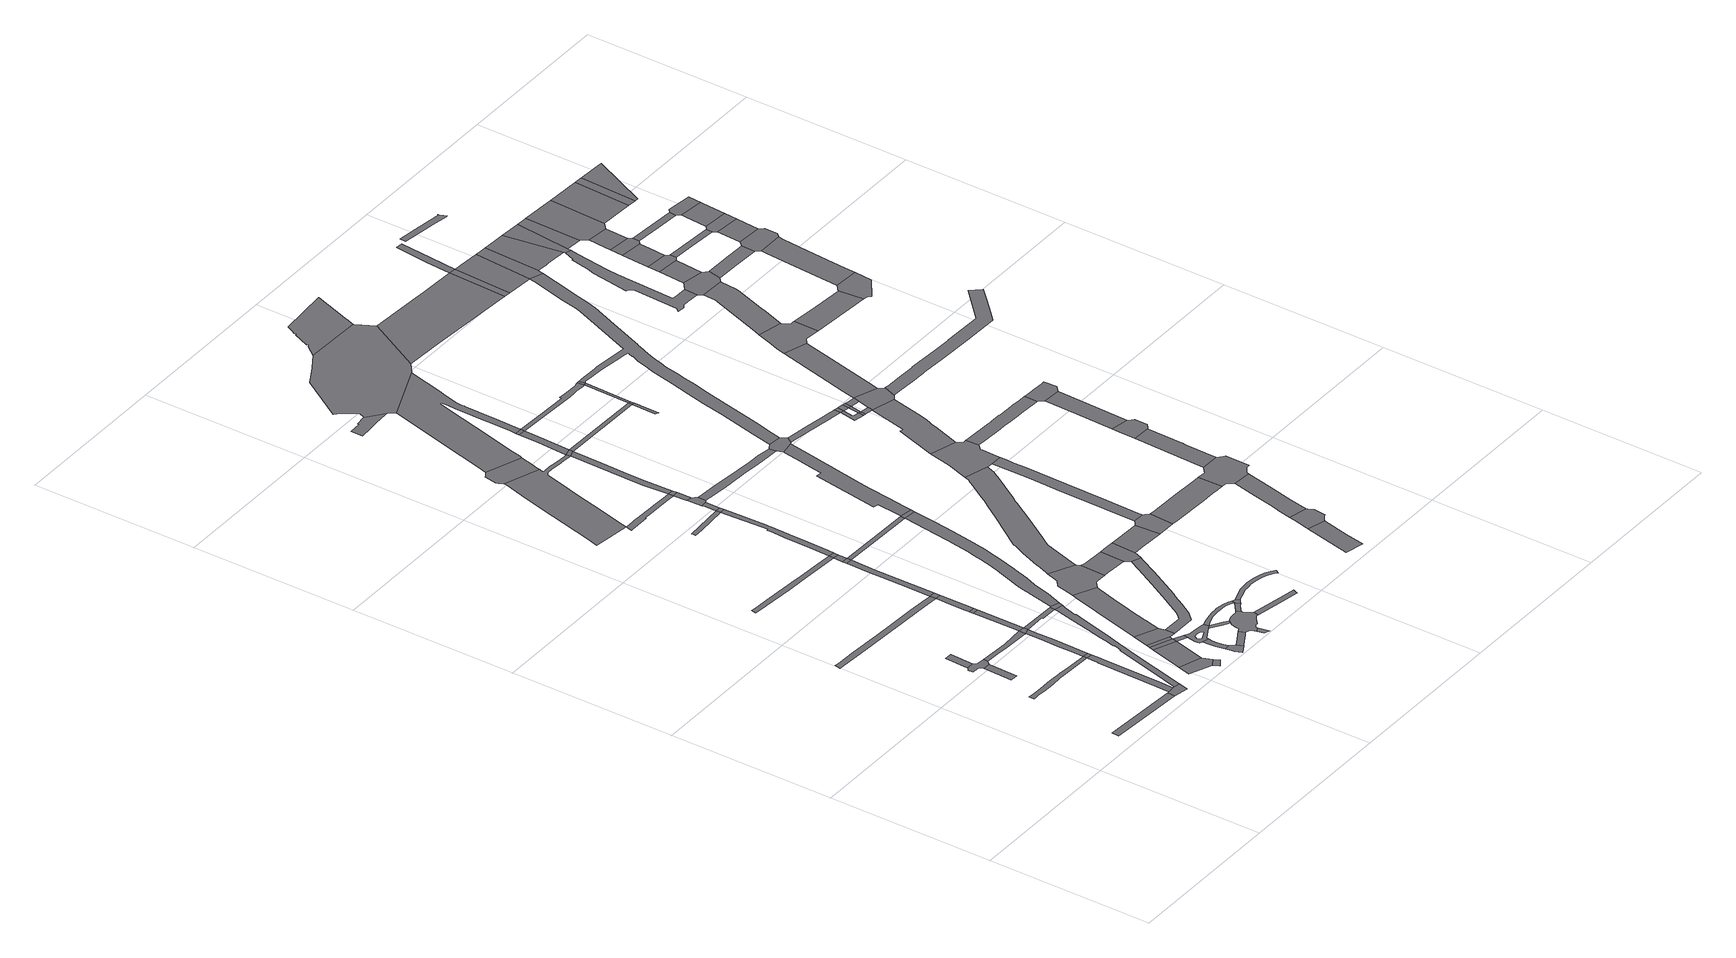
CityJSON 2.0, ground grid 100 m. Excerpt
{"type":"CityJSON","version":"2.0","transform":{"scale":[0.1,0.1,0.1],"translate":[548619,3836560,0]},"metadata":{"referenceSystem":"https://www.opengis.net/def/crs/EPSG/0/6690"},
"CityObjects":{
"road1":{"type":"Road","attributes":{"RoadStructureAttribute.sectionType":"1"},"geometry":[{"type":"MultiSurface","lod":"1","boundaries":[[[0,1,2,3]]]}]},
"road2":{"type":"Road","geometry":[{"type":"MultiSurface","lod":"1","boundaries":[[[4,5,6,7,8]]]}]},
"road3":{"type":"Road","geometry":[{"type":"MultiSurface","lod":"1","boundaries":[[[9,10,11,12,13,14,15,4,8,16,17,18,19,20,21,22]]]}]},
"road4":{"type":"Road","geometry":[{"type":"MultiSurface","lod":"1","boundaries":[[[23,24,25,9,22]]]}]},
"road5":{"type":"Road","attributes":{"RoadStructureAttribute.sectionType":"1"},"geometry":[{"type":"MultiSurface","lod":"1","boundaries":[[[26,27,28,29,30,31,32,33,34,35,36,37,38,39,40,41,42,43,44,45,46,47]]]}]},
"road6":{"type":"Road","geometry":[{"type":"MultiSurface","lod":"1","boundaries":[[[48,49,3,2,50,51,52]]]}]},
"road7":{"type":"Road","attributes":{"RoadStructureAttribute.sectionType":"1"},"geometry":[{"type":"MultiSurface","lod":"1","boundaries":[[[53,54,55,56,57,58,59,60,61,62,63,64,65,66,67,68]]]}]},
"road8":{"type":"Road","attributes":{"RoadStructureAttribute.sectionType":"1"},"geometry":[{"type":"MultiSurface","lod":"1","boundaries":[[[46,69,70,71,72,49,48,73,74,75,76,77]]]}]},
"road9":{"type":"Road","attributes":{"RoadStructureAttribute.sectionType":"1"},"geometry":[{"type":"MultiSurface","lod":"1","boundaries":[[[78,18,17,79,80,81,82,83,84]]]}]},
"road10":{"type":"Road","geometry":[{"type":"MultiSurface","lod":"1","boundaries":[[[47,46,77,85]]]}]},
"road11":{"type":"Road","attributes":{"RoadStructureAttribute.sectionType":"1"},"geometry":[{"type":"MultiSurface","lod":"1","boundaries":[[[86,87,88,89,83,90,91,92,93,94,47,85]]]}]},
"road12":{"type":"Road","geometry":[{"type":"MultiSurface","lod":"1","boundaries":[[[95,96,97,98,99]]]}]},
"road13":{"type":"Road","geometry":[{"type":"MultiSurface","lod":"1","boundaries":[[[84,83,89,100]]]}]},
"road14":{"type":"Road","attributes":{"RoadStructureAttribute.sectionType":"1"},"geometry":[{"type":"MultiSurface","lod":"1","boundaries":[[[101,102,103,104,105,106,107,108,109,110,111,112,113,114,115,116,117,52,51,118,119,120,121,122,123,124,125,126,127]]]}]},
"road15":{"type":"Road","attributes":{"RoadStructureAttribute.sectionType":"1"},"geometry":[{"type":"MultiSurface","lod":"1","boundaries":[[[128,129,130,131,132,133,134,135,136,137,138,139,140,141,142,143,144,145,146]]]}]},
"road16":{"type":"Road","attributes":{"RoadStructureAttribute.sectionType":"1"},"geometry":[{"type":"MultiSurface","lod":"1","boundaries":[[[98,97,147,148]]]}]},
"road17":{"type":"Road","attributes":{"RoadStructureAttribute.sectionType":"1"},"geometry":[{"type":"MultiSurface","lod":"1","boundaries":[[[149,95,99,150]]]}]},
"road18":{"type":"Road","attributes":{"RoadStructureAttribute.sectionType":"1"},"geometry":[{"type":"MultiSurface","lod":"1","boundaries":[[[151,152,153,84,100,154]]]}]},
"road19":{"type":"Road","geometry":[{"type":"MultiSurface","lod":"1","boundaries":[[[155,151,154,156]]]}]},
"road20":{"type":"Road","attributes":{"RoadStructureAttribute.sectionType":"1"},"geometry":[{"type":"MultiSurface","lod":"1","boundaries":[[[157,149,150,158]]]}]},
"road21":{"type":"Road","geometry":[{"type":"MultiSurface","lod":"1","boundaries":[[[159,157,158,160,161]]]}]},
"road22":{"type":"Road","attributes":{"RoadStructureAttribute.sectionType":"1"},"geometry":[{"type":"MultiSurface","lod":"1","boundaries":[[[67,162,163,164,155,156,165,166,167]]]}]},
"road23":{"type":"Road","attributes":{"RoadStructureAttribute.sectionType":"1"},"geometry":[{"type":"MultiSurface","lod":"1","boundaries":[[[168,100,89,169,170,171,172]]]}]},
"road24":{"type":"Road","attributes":{"RoadStructureAttribute.sectionType":"1"},"geometry":[{"type":"MultiSurface","lod":"1","boundaries":[[[173,159,161,174,175,176,177,178]]]}]},
"road25":{"type":"Road","geometry":[{"type":"MultiSurface","lod":"1","boundaries":[[[68,67,167,179]]]}]},
"road26":{"type":"Road","attributes":{"RoadStructureAttribute.sectionType":"1"},"geometry":[{"type":"MultiSurface","lod":"1","boundaries":[[[180,181,158,150,182,183]]]}]},
"road27":{"type":"Road","geometry":[{"type":"MultiSurface","lod":"1","boundaries":[[[184,185,186,187,188,189,190,191,192]]]}]},
"road28":{"type":"Road","geometry":[{"type":"MultiSurface","lod":"1","boundaries":[[[193,194,195,196,187,186,197,198,199,200,201]]]}]},
"road29":{"type":"Road","attributes":{"RoadStructureAttribute.sectionType":"1"},"geometry":[{"type":"MultiSurface","lod":"1","boundaries":[[[202,203,204,205,68,179,206,207]]]}]},
"road30":{"type":"Road","attributes":{"RoadStructureAttribute.sectionType":"1"},"geometry":[{"type":"MultiSurface","lod":"1","boundaries":[[[208,209,210,211,212,183,182,213,214,215,216,193,201,217,218,219,220,221],[222,223,224,225,226,227,228,229,230,231,232,233,234,235]]]}]},
"road31":{"type":"Road","geometry":[{"type":"MultiSurface","lod":"1","boundaries":[[[236,172,171,101,127,237]]]}]},
"road32":{"type":"Road","attributes":{"RoadStructureAttribute.sectionType":"1"},"geometry":[{"type":"MultiSurface","lod":"1","boundaries":[[[238,239,192,191,240,241,242]]]}]},
"road33":{"type":"Road","attributes":{"RoadStructureAttribute.sectionType":"1"},"geometry":[{"type":"MultiSurface","lod":"1","boundaries":[[[243,244,245,246,247,248,173,178,249,250,251,252,253,254,255]]]}]},
"road34":{"type":"Road","geometry":[{"type":"MultiSurface","lod":"1","boundaries":[[[256,202,207,257]]]}]},
"road35":{"type":"Road","attributes":{"RoadStructureAttribute.sectionType":"1"},"geometry":[{"type":"MultiSurface","lod":"1","boundaries":[[[145,256,257,258,259]]]}]},
"road36":{"type":"Road","geometry":[{"type":"MultiSurface","lod":"1","boundaries":[[[146,145,259,260]]]}]},
"road37":{"type":"Road","attributes":{"RoadStructureAttribute.sectionType":"1"},"geometry":[{"type":"MultiSurface","lod":"1","boundaries":[[[261,262,220,219,263,264,265]]]}]},
"road38":{"type":"Road","attributes":{"RoadStructureAttribute.sectionType":"1"},"geometry":[{"type":"MultiSurface","lod":"1","boundaries":[[[266,267,268,269]]]}]},
"road39":{"type":"Road","geometry":[{"type":"MultiSurface","lod":"1","boundaries":[[[270,271,272,273,274,275]]]}]},
"road40":{"type":"Road","attributes":{"RoadStructureAttribute.sectionType":"1"},"geometry":[{"type":"MultiSurface","lod":"1","boundaries":[[[276,277,278,279,280,281,282,283,284,285,286,287,288,289,290,291,292,293,294,295]]]}]},
"road41":{"type":"Road","geometry":[{"type":"MultiSurface","lod":"1","boundaries":[[[296,297,298,299,300,301,302,265,264,303,304,305,306,307,238,242,308,309,310,267,266,311,312,313,314,315,316,317,318,319,320,321]]]}]},
"road42":{"type":"Road","attributes":{"RoadStructureAttribute.sectionType":"1"},"geometry":[{"type":"MultiSurface","lod":"1","boundaries":[[[322,323,324,325,326,327,328,285,329,330,331,332,333,334,335,336,337,338,339,340,341,342,343,344,345,346,347,348,349,350]]]}]},
"road43":{"type":"Road","attributes":{"RoadStructureAttribute.sectionType":"1"},"geometry":[{"type":"MultiSurface","lod":"1","boundaries":[[[351,352,353,354,355,356,357,358,275,359,360,361,362,363,364,365,146,260]]]}]},
"road44":{"type":"Road","geometry":[{"type":"MultiSurface","lod":"1","boundaries":[[[366,367,368,369,370,371,372,373,374,221,220,375,376,377,378,379,380,381,382,383,384,385,386]]]}]},
"road45":{"type":"Road","attributes":{"RoadStructureAttribute.sectionType":"1"},"geometry":[{"type":"MultiSurface","lod":"1","boundaries":[[[387,388,389,390,391,392,393,394,176,175,395,396,397,398,399,400,401,402]]]}]},
"road46":{"type":"Road","geometry":[{"type":"MultiSurface","lod":"1","boundaries":[[[403,404,405,406,243,255,407,408,409,410,411]]]}]},
"road47":{"type":"Road","attributes":{"RoadStructureAttribute.sectionType":"1"},"geometry":[{"type":"MultiSurface","lod":"1","boundaries":[[[385,296,321,412,413,414]]]}]},
"road48":{"type":"Road","attributes":{"RoadStructureAttribute.sectionType":"1"},"geometry":[{"type":"MultiSurface","lod":"1","boundaries":[[[415,416,417,418,419,420,421,422,423,424,425,426,427,428,429,430,431,432,433,434,435,436,437,438,439,440,441,442,443,236,237,444,445,446,447,448,449,450,451,452,453,454,455]]]}]},
"road49":{"type":"Road","geometry":[{"type":"MultiSurface","lod":"1","boundaries":[[[456,270,275,358]]]}]},
"road50":{"type":"Road","geometry":[{"type":"MultiSurface","lod":"1","boundaries":[[[457,458,459,460,461,462,322,350,463,464,465,466]]]}]},
"road51":{"type":"Road","attributes":{"RoadStructureAttribute.sectionType":"1"},"geometry":[{"type":"MultiSurface","lod":"1","boundaries":[[[257,207,415,467]]]}]},
"road52":{"type":"Road","attributes":{"RoadStructureAttribute.sectionType":"1"},"geometry":[{"type":"MultiSurface","lod":"1","boundaries":[[[468,469,470,270,456]]]}]},
"road53":{"type":"Road","geometry":[{"type":"MultiSurface","lod":"1","boundaries":[[[386,385,414,471,472,473]]]}]},
"road54":{"type":"Road","geometry":[{"type":"MultiSurface","lod":"1","boundaries":[[[474,475,476,477,469,468,478,479,480,481]]]}]},
"road55":{"type":"Road","attributes":{"RoadStructureAttribute.sectionType":"1"},"geometry":[{"type":"MultiSurface","lod":"1","boundaries":[[[482,294,474,481]]]}]},
"road56":{"type":"Road","geometry":[{"type":"MultiSurface","lod":"1","boundaries":[[[483,295,294,482]]]}]},
"road57":{"type":"Road","attributes":{"RoadStructureAttribute.sectionType":"1"},"geometry":[{"type":"MultiSurface","lod":"1","boundaries":[[[484,485,486,487,488,319,318]]]}]},
"road58":{"type":"Road","attributes":{"RoadStructureAttribute.sectionType":"1"},"geometry":[{"type":"MultiSurface","lod":"1","boundaries":[[[489,490,410,409,491,492,493,494,495]]]}]},
"road59":{"type":"Road","attributes":{"RoadStructureAttribute.sectionType":"1"},"geometry":[{"type":"MultiSurface","lod":"1","boundaries":[[[496,497,498,499,500,501,502,503,504,342,505,506,507,295,483]]]}]},
"road60":{"type":"Road","attributes":{"RoadStructureAttribute.sectionType":"1"},"geometry":[{"type":"MultiSurface","lod":"1","boundaries":[[[508,509,510,511,512,513,514,515,516,517,518,519,520]]]}]},
"road61":{"type":"Road","attributes":{"RoadStructureAttribute.sectionType":"1"},"geometry":[{"type":"MultiSurface","lod":"1","boundaries":[[[521,522,523,524,525,526,527,528,529,530,531,532,533,534,535,536,537,538,539,540,541,542,473,472]]]}]},
"road62":{"type":"Road","geometry":[{"type":"MultiSurface","lod":"1","boundaries":[[[543,343,342,504]]]}]},
"road63":{"type":"Road","geometry":[{"type":"MultiSurface","lod":"1","boundaries":[[[544,495,494,545,387,402,546,547,548]]]}]},
"road64":{"type":"Road","geometry":[{"type":"MultiSurface","lod":"1","boundaries":[[[467,415,455,549,550]]]}]},
"road65":{"type":"Road","attributes":{"RoadStructureAttribute.sectionType":"1"},"geometry":[{"type":"MultiSurface","lod":"1","boundaries":[[[551,552,553,554,343,543,555,556,557,558,559]]]}]},
"road66":{"type":"Road","attributes":{"RoadStructureAttribute.sectionType":"1"},"geometry":[{"type":"MultiSurface","lod":"1","boundaries":[[[560,561,562,563,564,565,566,567,568,569,570,571,572,573,574,575,576,457,466,577,578,579,580,581,582,583,584,585,586,587,588,589,590,591,592,593,594]]]}]},
"road67":{"type":"Road","attributes":{"RoadStructureAttribute.sectionType":"1"},"geometry":[{"type":"MultiSurface","lod":"1","boundaries":[[[595,596,597,598,599,600,601,602,603,479,478,604,605,606,607,608,609,610,611]]]}]},
"road68":{"type":"Road","geometry":[{"type":"MultiSurface","lod":"1","boundaries":[[[593,551,559,594]]]}]},
"road69":{"type":"Road","attributes":{"RoadStructureAttribute.sectionType":"1"},"geometry":[{"type":"MultiSurface","lod":"1","boundaries":[[[612,613,614,615,616,617,618,619,620,621,622,623,624,625,626,627,628,629,630,631,632,403,411,633,634,635,636,637,638,639,640,641,642,643,644,645]]]}]},
"road70":{"type":"Road","attributes":{"RoadStructureAttribute.sectionType":"1"},"geometry":[{"type":"MultiSurface","lod":"1","boundaries":[[[646,548,547,647,648,649,650]]]}]},
"road71":{"type":"Road","attributes":{"RoadStructureAttribute.sectionType":"1"},"geometry":[{"type":"MultiSurface","lod":"1","boundaries":[[[651,652,653,654,655,656,657,658,659,660,661,662,663,664,665,666,667,668,669,550,549]]]}]},
"road72":{"type":"Road","attributes":{"RoadStructureAttribute.sectionType":"1"},"geometry":[{"type":"MultiSurface","lod":"1","boundaries":[[[543,504,670,671]]]}]},
"road73":{"type":"Road","geometry":[{"type":"MultiSurface","lod":"1","boundaries":[[[672,673,650,649,674,675,676,677]]]}]},
"road74":{"type":"Road","geometry":[{"type":"MultiSurface","lod":"1","boundaries":[[[678,679,680,681,682,683,684,685,686,508,520,571,570,687,688,689]]]}]},
"road75":{"type":"Road","attributes":{"RoadStructureAttribute.sectionType":"1"},"geometry":[{"type":"MultiSurface","lod":"1","boundaries":[[[690,691,692,693,694,695,696,697,594,559,698,699,700,701,702,703,704,705,706,707]]]}]},
"road76":{"type":"Road","geometry":[{"type":"MultiSurface","lod":"1","boundaries":[[[708,611,610,660,659,709,710,711]]]}]},
"road77":{"type":"Road","attributes":{"RoadStructureAttribute.sectionType":"1"},"geometry":[{"type":"MultiSurface","lod":"1","boundaries":[[[712,713,714,715,716,717,718,719,672,677,720,721,722,723,724,725,726,727,728]]]}]},
"road78":{"type":"Road","attributes":{"RoadStructureAttribute.sectionType":"1"},"geometry":[{"type":"MultiSurface","lod":"1","boundaries":[[[729,730,731,732,733]]]}]},
"road79":{"type":"Road","geometry":[{"type":"MultiSurface","lod":"1","boundaries":[[[670,734,735,736,737,738,739,740]]]}]},
"road80":{"type":"Road","geometry":[{"type":"MultiSurface","lod":"1","boundaries":[[[671,670,740,741]]]}]},
"road81":{"type":"Road","attributes":{"RoadStructureAttribute.sectionType":"1"},"geometry":[{"type":"MultiSurface","lod":"1","boundaries":[[[742,743,744,675,674,745,746,747,748,749,750,751]]]}]},
"road82":{"type":"Road","attributes":{"RoadStructureAttribute.sectionType":"1"},"geometry":[{"type":"MultiSurface","lod":"1","boundaries":[[[752,706,671,741]]]}]},
"road83":{"type":"Road","geometry":[{"type":"MultiSurface","lod":"1","boundaries":[[[753,754,612,645,712,728,755,756,757,758,759,760,761]]]}]},
"road84":{"type":"Road","attributes":{"RoadStructureAttribute.sectionType":"1"},"geometry":[{"type":"MultiSurface","lod":"1","boundaries":[[[762,763,764,765,766,767,710,709,768,769,770,771,772,773,774,775,776]]]}]},
"road85":{"type":"Road","geometry":[{"type":"MultiSurface","lod":"1","boundaries":[[[777,778,779,729,733,780,781,782,783,784,785,786]]]}]},
"road86":{"type":"Road","geometry":[{"type":"MultiSurface","lod":"1","boundaries":[[[787,788,707,706,752]]]}]},
"road87":{"type":"Road","attributes":{"RoadStructureAttribute.sectionType":"1"},"geometry":[{"type":"MultiSurface","lod":"1","boundaries":[[[789,790,791,792,793,794,795,796,797,798,799,800,801,802,803,804,805,806,807,808,809,810,811,678,689]]]}]},
"road88":{"type":"Road","attributes":{"RoadStructureAttribute.sectionType":"1"},"geometry":[{"type":"MultiSurface","lod":"1","boundaries":[[[812,813,814,815,816,777,786,817,818,819]]]}]},
"road89":{"type":"Road","attributes":{"RoadStructureAttribute.sectionType":"1"},"geometry":[{"type":"MultiSurface","lod":"1","boundaries":[[[820,821,822,823,824,825,753,761,826,827,828,829,830,831,832,833,834,835]]]}]},
"road90":{"type":"Road","attributes":{"RoadStructureAttribute.sectionType":"1"},"geometry":[{"type":"MultiSurface","lod":"1","boundaries":[[[775,836,837,838,839,840,841]]]}]},
"road91":{"type":"Road","geometry":[{"type":"MultiSurface","lod":"1","boundaries":[[[776,775,841,842]]]}]},
"road92":{"type":"Road","geometry":[{"type":"MultiSurface","lod":"1","boundaries":[[[838,837,843,844]]]}]},
"road93":{"type":"Road","attributes":{"RoadStructureAttribute.sectionType":"1"},"geometry":[{"type":"MultiSurface","lod":"1","boundaries":[[[842,841,845,846]]]}]},
"road94":{"type":"Road","attributes":{"RoadStructureAttribute.sectionType":"1"},"geometry":[{"type":"MultiSurface","lod":"1","boundaries":[[[845,838,844,847]]]}]},
"road95":{"type":"Road","attributes":{"RoadStructureAttribute.sectionType":"1"},"geometry":[{"type":"MultiSurface","lod":"1","boundaries":[[[844,843,820,848]]]}]},
"road96":{"type":"Road","geometry":[{"type":"MultiSurface","lod":"1","boundaries":[[[846,845,847,849]]]}]},
"road97":{"type":"Road","geometry":[{"type":"MultiSurface","lod":"1","boundaries":[[[850,851,852,751,750,853,854,855,812,819,856,857,858,859,860,861]]]}]},
"road98":{"type":"Road","attributes":{"RoadStructureAttribute.sectionType":"1"},"geometry":[{"type":"MultiSurface","lod":"1","boundaries":[[[862,863,849,847,864,865]]]}]},
"road99":{"type":"Road","geometry":[{"type":"MultiSurface","lod":"1","boundaries":[[[866,867,868,869,870,871,872,873,874,875,876,877,878,879,880,881,882,883,884,787,752,885,886,887,888,889,890,891,892,893,894,895,896,897,898,899,900,901,902,903,904,905,906,907,708,711,908,909,910,911,912,913,914,915,916,917,918,919,920,921,922,923,924,925,926,927,928,929,930,931,932,933]]]}]},
"road100":{"type":"Road","attributes":{"function":"2","RoadStructureAttribute.sectionType":"1"},"geometry":[{"type":"MultiSurface","lod":"1","boundaries":[[[934,935,936,937,938,688,687,939,940,941,942,943]]]}]},
"road101":{"type":"Road","attributes":{"RoadStructureAttribute.sectionType":"1"},"geometry":[{"type":"MultiSurface","lod":"1","boundaries":[[[944,945,946,947,948,949,950,951,952,953,954,759,758,955,956,957,958,959,960,961,962,963,964]]]}]},
"road102":{"type":"Road","geometry":[{"type":"MultiSurface","lod":"1","boundaries":[[[865,864,965,966,848,820,835,967,968,969]]]}]},
"road103":{"type":"Road","attributes":{"RoadStructureAttribute.sectionType":"1"},"geometry":[{"type":"MultiSurface","lod":"1","boundaries":[[[970,971,850,861,972,973,974,975]]]}]},
"road104":{"type":"Road","geometry":[{"type":"MultiSurface","lod":"1","boundaries":[[[976,977,978,970,975,979,980,981,982,983,984]]]}]},
"road105":{"type":"Road","attributes":{"RoadStructureAttribute.sectionType":"1"},"geometry":[{"type":"MultiSurface","lod":"1","boundaries":[[[985,986,987,988,865,969,989,990,991,992]]]}]},
"road106":{"type":"Road","attributes":{"RoadStructureAttribute.sectionType":"1"},"geometry":[{"type":"MultiSurface","lod":"1","boundaries":[[[993,994,976,984,995,996]]]}]},
"road107":{"type":"Road","geometry":[{"type":"MultiSurface","lod":"1","boundaries":[[[997,998,999,1000,964,963,1001,993,996,1002,1003,1004]]]}]},
"road108":{"type":"Road","geometry":[{"type":"MultiSurface","lod":"1","boundaries":[[[943,942,1005,1006]]]}]},
"road109":{"type":"Road","geometry":[{"type":"MultiSurface","lod":"1","boundaries":[[[1007,1008,1009,1010,985,992,1011,1012,1013,1014,1015,1016,1017,1018]]]}]},
"road110":{"type":"Road","attributes":{"function":"2","RoadStructureAttribute.sectionType":"1"},"geometry":[{"type":"MultiSurface","lod":"1","boundaries":[[[1019,1020,1006,1005,1021,866,1022]]]}]},
"road111":{"type":"Road","attributes":{"RoadStructureAttribute.sectionType":"1"},"geometry":[{"type":"MultiSurface","lod":"1","boundaries":[[[1023,1024,943,1006,1025,1026]]]}]},
"road112":{"type":"Road","attributes":{"RoadStructureAttribute.sectionType":"1"},"geometry":[{"type":"MultiSurface","lod":"1","boundaries":[[[1027,1028,1029,1030,1031,1007,1018,1032,1033,1034,1035,1036,1037,1038,1039,1040]]]}]},
"road113":{"type":"Road","geometry":[{"type":"MultiSurface","lod":"1","boundaries":[[[1041,1042,1022,866,933,1043,1044,1045,1046]]]}]},
"road114":{"type":"Road","attributes":{"RoadStructureAttribute.sectionType":"1"},"geometry":[{"type":"MultiSurface","lod":"1","boundaries":[[[1047,1048,1049,1050,1051,1052,1053,1054,1055,1056,1057,1058,968,967,1059,1060,1061,1062,1063,1064,1065,1066,1067,1068,1069,1070,1071,1072]]]}]},
"road115":{"type":"Road","attributes":{"RoadStructureAttribute.sectionType":"1"},"geometry":[{"type":"MultiSurface","lod":"1","boundaries":[[[1073,1074,1075,1076,1077,1078,1079,1080,1081,1082,1083,1084,1085,1086,1087,1088,1089,1090,1091,1092,1093,1094,1095,1096,1097,1098,1099,1100]]]}]},
"road116":{"type":"Road","attributes":{"RoadStructureAttribute.sectionType":"1"},"geometry":[{"type":"MultiSurface","lod":"1","boundaries":[[[1101,1014,1013,1102,1103]]]}]},
"road117":{"type":"Road","attributes":{"function":"2","RoadStructureAttribute.sectionType":"1"},"geometry":[{"type":"MultiSurface","lod":"1","boundaries":[[[1104,1046,1045,1105,1106,1107,1108,1109,1110,1111]]]}]},
"road118":{"type":"Road","geometry":[{"type":"MultiSurface","lod":"1","boundaries":[[[1112,1113,1114,1093,1092,1115,1027,1040,1116,1117,1118,1119]]]}]},
"road119":{"type":"Road","attributes":{"RoadStructureAttribute.sectionType":"1"},"geometry":[{"type":"MultiSurface","lod":"1","boundaries":[[[1120,1121,1122,1123,1124,1125,1126,1127,1128,1129,1130,1131,1132,1133,1134]]]}]},
"road120":{"type":"Road","attributes":{"RoadStructureAttribute.sectionType":"1"},"geometry":[{"type":"MultiSurface","lod":"1","boundaries":[[[1135,1112,1119,1136,1137]]]}]},
"road121":{"type":"Road","geometry":[{"type":"MultiSurface","lod":"1","boundaries":[[[1111,1110,1073,1100,1138,1139]]]}]},
"road122":{"type":"Road","geometry":[{"type":"MultiSurface","lod":"1","boundaries":[[[1140,1135,1137,1141,1142,1143,1144]]]}]},
"road123":{"type":"Road","attributes":{"RoadStructureAttribute.sectionType":"1"},"geometry":[{"type":"MultiSurface","lod":"1","boundaries":[[[1145,1146,1140,1144,1147,1148]]]}]},
"road124":{"type":"Road","attributes":{"function":"2","RoadStructureAttribute.sectionType":"1"},"geometry":[{"type":"MultiSurface","lod":"1","boundaries":[[[1149,1150,1139,1138,1151,1152]]]}]},
"road125":{"type":"Road","geometry":[{"type":"MultiSurface","lod":"1","boundaries":[[[1153,1145,1148,1154,1155,1156,1157,1158]]]}]},
"road126":{"type":"Road","geometry":[{"type":"MultiSurface","lod":"1","boundaries":[[[1159,1160,1103,1102,1161,1162,1163,1164]]]}]},
"road127":{"type":"Road","attributes":{"RoadStructureAttribute.sectionType":"1"},"geometry":[{"type":"MultiSurface","lod":"1","boundaries":[[[1165,1166,1167,1118,1117,1168,1169,1170,1171]]]}]},
"road128":{"type":"Road","attributes":{"RoadStructureAttribute.sectionType":"1"},"geometry":[{"type":"MultiSurface","lod":"1","boundaries":[[[1172,1173,1153,1158,1174]]]}]},
"road129":{"type":"Road","geometry":[{"type":"MultiSurface","lod":"1","boundaries":[[[1175,1152,1151,1172,1174,1176,1177]]]}]},
"road130":{"type":"Road","attributes":{"RoadStructureAttribute.sectionType":"1"},"geometry":[{"type":"MultiSurface","lod":"1","boundaries":[[[1142,1141,1178,1179,1180]]]}]},
"road131":{"type":"Road","attributes":{"RoadStructureAttribute.sectionType":"1"},"geometry":[{"type":"MultiSurface","lod":"1","boundaries":[[[1181,1182,1183,1184,1185,1186,1187,1159,1164]]]}]},
"road132":{"type":"Road","attributes":{"RoadStructureAttribute.sectionType":"1"},"geometry":[{"type":"MultiSurface","lod":"1","boundaries":[[[1156,1155,1188,1189,1190]]]}]},
"road133":{"type":"Road","geometry":[{"type":"MultiSurface","lod":"1","boundaries":[[[1191,1171,1170,1185,1184,1192,1193,1194]]]}]},
"road134":{"type":"Road","attributes":{"function":"2","RoadStructureAttribute.sectionType":"1"},"geometry":[{"type":"MultiSurface","lod":"1","boundaries":[[[1177,1176,1195,1196]]]}]},
"road135":{"type":"Road","attributes":{"RoadStructureAttribute.sectionType":"1"},"geometry":[{"type":"MultiSurface","lod":"1","boundaries":[[[1197,1191,1194,1198]]]}]},
"road136":{"type":"Road","geometry":[{"type":"MultiSurface","lod":"1","boundaries":[[[1199,1200,1180,1179,1201,1197,1198,1202]]]}]},
"road137":{"type":"Road","attributes":{"RoadStructureAttribute.sectionType":"1"},"geometry":[{"type":"MultiSurface","lod":"1","boundaries":[[[1203,1204,1199,1202,1205,1206]]]}]},
"road138":{"type":"Road","geometry":[{"type":"MultiSurface","lod":"1","boundaries":[[[1207,1190,1189,1203,1206,1208]]]}]},
"road139":{"type":"Road","geometry":[{"type":"MultiSurface","lod":"1","boundaries":[[[1196,1195,1209,1210]]]}]},
"road140":{"type":"Road","attributes":{"function":"2","RoadStructureAttribute.sectionType":"1"},"geometry":[{"type":"MultiSurface","lod":"1","boundaries":[[[1211,1212,1210,1209,1213,1214]]]}]}
},
"vertices":[
[320,147,0],[317,103,0],[782,74,0],[784,118,0],
[426,1024,0],[419,848,0],[442,847,0],[464,846,0],[471,1022,0],
[382,1098,0],[373,1089,0],[366,1082,0],[365,1052,0],[380,1051,0],[391,1050,0],[412,1050,0],[489,1045,0],[490,1046,0],[491,1073,0],[482,1074,0],[445,1077,0],[430,1092,0],[427,1096,0],
[432,1237,0],[411,1238,0],[387,1239,0],
[796,666,0],[687,672,0],[612,677,0],[607,677,0],[559,679,0],[509,681,0],[444,682,0],[387,684,0],[345,685,0],[344,652,0],[358,652,0],[383,653,0],[432,650,0],[508,647,0],[577,651,0],[589,651,0],[625,651,0],[695,648,0],[760,644,0],[795,642,0],[807,640,0],[807,666,0],
[837,123,0],[796,117,0],[869,55,0],[885,113,0],[849,122,0],
[770,1629,0],[641,1637,0],[507,1644,0],[357,1652,0],[164,1661,0],[37,1667,0],[8,1670,0],[1,1634,0],[35,1633,0],[216,1623,0],[360,1615,0],[533,1606,0],[665,1600,0],[767,1594,0],[807,1590,0],[808,1627,0],
[807,606,0],[806,582,0],[805,569,0],[798,196,0],[838,195,0],[843,567,0],[844,583,0],[844,604,0],[844,640,0],
[672,1064,0],[574,1041,0],[651,1037,0],[788,1031,0],[793,1030,0],[808,1028,0],[808,1070,0],
[844,665,0],
[845,754,0],[846,880,0],[846,997,0],[847,1040,0],[809,1028,0],[811,998,0],[810,933,0],[808,826,0],[808,728,0],
[1007,203,0],[986,127,0],[1121,73,0],[1167,103,0],[1143,157,0],
[846,1068,0],
[1076,1028,0],[1075,1026,0],[1072,1012,0],[1046,899,0],[1020,784,0],[1001,700,0],[999,695,0],[991,657,0],[977,598,0],[975,589,0],[982,587,0],[980,584,0],[967,541,0],[961,540,0],[870,201,0],[857,151,0],[852,131,0],[887,123,0],[905,191,0],[963,413,0],[1010,584,0],[1039,690,0],[1094,886,0],[1101,913,0],[1094,916,0],[1119,999,0],[1127,1017,0],
[795,2267,0],[713,2271,0],[578,2280,0],[550,2281,0],[544,2285,0],[321,2298,0],[200,2307,0],[174,2310,0],[169,2282,0],[199,2278,0],[304,2268,0],[381,2261,0],[431,2258,0],[543,2252,0],[648,2245,0],[707,2242,0],[793,2236,0],[810,2235,0],[810,2265,0],
[1140,38,0],[1183,66,0],
[1061,402,0],[1194,348,0],
[807,1354,0],[807,1238,0],[808,1117,0],[843,1355,0],
[808,1379,0],[843,1380,0],
[1070,431,0],[1202,378,0],
[1076,453,0],[1202,379,0],[1207,399,0],
[807,1492,0],[808,1404,0],[808,1387,0],[843,1402,0],[844,1580,0],[844,1590,0],
[959,1064,0],[973,1041,0],[974,1035,0],[1076,1031,0],[1076,1061,0],
[1102,550,0],[1212,399,0],[1248,399,0],[1248,456,0],[1238,490,0],[1237,495,0],
[844,1627,0],
[1227,366,0],[1217,371,0],[1258,322,0],[1260,349,0],
[1332,85,0],[1322,100,0],[1320,105,0],[1283,101,0],[1288,66,0],[1290,50,0],[1306,10,0],[1359,41,0],[1343,78,0],
[1268,234,0],[1269,202,0],[1273,167,0],[1274,157,0],[1315,122,0],[1309,147,0],[1304,177,0],[1304,207,0],[1307,226,0],
[808,2151,0],[803,2003,0],[806,1928,0],[808,1761,0],[842,2001,0],[845,2150,0],
[1388,326,0],[1363,328,0],[1343,330,0],[1323,330,0],[1295,332,0],[1248,272,0],[1248,261,0],[1248,252,0],[1251,242,0],[1308,237,0],[1332,251,0],[1383,281,0],[1405,293,0],[1403,323,0],[1281,272,0],[1278,279,0],[1283,287,0],[1288,295,0],[1292,296,0],[1300,300,0],[1318,300,0],[1333,295,0],[1342,282,0],[1343,280,0],[1317,269,0],[1301,262,0],[1291,257,0],[1283,267,0],
[1085,1065,0],[1137,1046,0],
[1451,139,0],[1393,106,0],[1397,64,0],[1442,90,0],[1465,104,0],
[1233,1029,0],[1229,1015,0],[1219,984,0],[1212,959,0],[1182,846,0],[1112,585,0],[1259,587,0],[1262,597,0],[1275,650,0],[1294,717,0],[1327,838,0],[1357,945,0],[1363,965,0],
[808,2178,0],[845,2177,0],
[845,2217,0],[846,2233,0],
[847,2263,0],
[1478,248,0],[1420,284,0],[1458,234,0],[1491,214,0],[1503,232,0],
[1535,75,0],[1508,59,0],[1516,22,0],[1546,7,0],
[815,2978,0],[572,2963,0],[572,2951,0],[573,2938,0],[633,2941,0],[816,2951,0],
[776,3267,0],[688,3271,0],[627,3272,0],[554,3274,0],[529,3275,0],[525,3275,0],[496,3275,0],[457,3275,0],[444,3276,0],[430,3277,0],[420,3235,0],[430,3235,0],[530,3235,0],[553,3235,0],[554,3242,0],[605,3241,0],[717,3240,0],[776,3239,0],[804,3238,0],[802,3268,0],
[1595,256,0],[1581,245,0],[1563,245,0],[1546,245,0],[1533,242,0],[1516,237,0],[1508,234,0],[1484,202,0],[1477,176,0],[1475,162,0],[1474,151,0],[1469,148,0],[1477,101,0],[1492,94,0],[1500,84,0],[1535,85,0],[1540,92,0],[1550,97,0],[1562,97,0],[1582,113,0],[1599,128,0],[1619,143,0],[1634,140,0],[1639,173,0],[1606,223,0],[1608,230,0],
[395,4019,0],[392,4001,0],[358,3883,0],[312,3705,0],[274,3563,0],[223,3366,0],[207,3306,0],[439,3308,0],[483,3479,0],[525,3640,0],[565,3789,0],[588,3878,0],[602,3889,0],[604,3890,0],[613,3890,0],[658,3889,0],[702,3886,0],[739,3884,0],[778,3882,0],[795,3880,0],[799,3880,0],[795,3906,0],[779,3905,0],[709,3910,0],[657,3914,0],[614,3914,0],[598,3915,0],[600,3922,0],[605,3942,0],
[849,2297,0],[852,2467,0],[853,2492,0],[856,2638,0],[858,2663,0],[858,2665,0],[857,2692,0],[851,2952,0],[820,2865,0],[829,2693,0],[830,2662,0],[822,2661,0],[822,2639,0],[817,2529,0],[814,2410,0],
[1642,333,0],[1610,343,0],[1585,348,0],[1552,350,0],[1550,350,0],[1517,349,0],[1475,341,0],[1474,341,0],[1435,334,0],[1430,303,0],[1458,314,0],[1483,321,0],[1493,323,0],[1520,327,0],[1545,327,0],[1550,327,0],[1580,327,0],[1603,325,0],[1633,315,0],[1655,303,0],[1662,324,0],
[1660,954,0],[1657,947,0],[1598,839,0],[1550,753,0],[1489,639,0],[1459,589,0],[1410,497,0],[1371,454,0],[1398,397,0],[1443,445,0],[1490,520,0],[1527,589,0],[1541,608,0],[1649,808,0],[1707,916,0],[1714,932,0],
[1321,1245,0],[1294,1168,0],[1261,1143,0],[1241,1063,0],[1400,997,0],[1419,997,0],[1478,996,0],[1480,1150,0],[1469,1173,0],
[1623,243,0],[1648,263,0],[1668,276,0],
[1316,2142,0],[1316,2135,0],[1299,2004,0],[1286,1917,0],[1279,1865,0],[1274,1828,0],[1268,1786,0],[1258,1735,0],[1253,1707,0],[1249,1683,0],[1242,1657,0],[1231,1606,0],[1220,1562,0],[1208,1517,0],[1196,1477,0],[1185,1442,0],[1168,1392,0],[1151,1340,0],[1148,1331,0],[1147,1329,0],[1141,1309,0],[1138,1301,0],[1137,1294,0],[1133,1275,0],[1130,1270,0],[1123,1239,0],[1112,1181,0],[1105,1143,0],[1098,1113,0],[1174,1144,0],[1204,1249,0],[1227,1314,0],[1258,1409,0],[1259,1414,0],[1294,1539,0],[1309,1598,0],[1318,1637,0],[1342,1759,0],[1359,1870,0],[1375,1994,0],[1394,2132,0],
[850,2979,0],
[425,4154,0],[406,4141,0],[396,4134,0],[391,4135,0],[375,4057,0],[382,4044,0],[610,3964,0],[619,3996,0],[631,4037,0],[641,4080,0],
[1319,2167,0],
[848,3067,0],[813,3066,0],[814,3057,0],
[1678,283,0],[1693,294,0],[1678,316,0],
[808,3157,0],[809,3137,0],[810,3131,0],[812,3090,0],[864,3077,0],[864,3126,0],[854,3138,0],[842,3151,0],
[839,3240,0],
[838,3269,0],
[1785,110,0],[1914,89,0],[1918,101,0],[1924,118,0],[1854,131,0],
[1527,1140,0],[1507,1141,0],[1508,995,0],[1520,995,0],[1639,989,0],[1639,988,0],[1643,1136,0],
[833,3411,0],[830,3459,0],[830,3467,0],[831,3538,0],[834,3715,0],[838,3869,0],[839,3880,0],[839,3882,0],[839,3892,0],[795,3625,0],[791,3468,0],[793,3411,0],
[480,4957,0],[477,4957,0],[412,4952,0],[412,4941,0],[411,4941,0],[336,4939,0],[337,4867,0],[414,4871,0],[415,4872,0],[483,4876,0],[511,4878,0],[571,4881,0],[578,4881,0],
[1708,301,0],[1738,312,0],[1775,324,0],[1810,327,0],[1845,330,0],[1887,326,0],[1925,318,0],[1955,306,0],[1980,294,0],[2000,279,0],[2007,274,0],[2019,296,0],[2015,299,0],[1995,314,0],[1965,329,0],[1932,341,0],[1890,351,0],[1845,355,0],[1807,352,0],[1770,347,0],[1730,334,0],[1700,326,0],
[840,3919,0],
[1672,1135,0],[1654,965,0],[1730,971,0],[1736,984,0],[1742,1133,0],
[1398,2157,0],[1321,2167,0],
[806,4208,0],[805,4194,0],[804,4081,0],[796,3913,0],[840,3926,0],[844,4038,0],[846,4082,0],[850,4199,0],[850,4206,0],
[854,4407,0],[854,4417,0],[858,4587,0],[859,4593,0],[859,4613,0],[860,4640,0],[872,4685,0],[877,4704,0],[887,4742,0],[893,4764,0],[950,4986,0],[607,4842,0],[596,4803,0],[575,4721,0],[546,4610,0],[513,4480,0],[442,4212,0],[647,4097,0],[661,4154,0],[713,4350,0],[761,4537,0],[781,4613,0],[794,4664,0],[805,4706,0],[806,4705,0],[815,4705,0],[817,4688,0],[815,4661,0],[814,4613,0],[814,4588,0],[810,4418,0],[810,4413,0],[807,4265,0],[806,4232,0],[850,4231,0],
[1378,3084,0],[1354,3088,0],[1328,3088,0],[1277,3092,0],[1215,3096,0],[1214,3096,0],[1146,3101,0],[1008,3114,0],[907,3122,0],[901,3074,0],[1002,3065,0],[1060,3061,0],[1172,3053,0],[1281,3045,0],[1374,3039,0],[1441,3034,0],[1437,3076,0],
[1799,2097,0],[1789,2068,0],[1781,2055,0],[1773,2041,0],[1768,2034,0],[1759,2019,0],[1742,1993,0],[1701,1927,0],[1683,1898,0],[1636,1830,0],[1624,1811,0],[1582,1749,0],[1517,1655,0],[1439,1541,0],[1436,1532,0],[1431,1522,0],[1408,1470,0],[1402,1455,0],[1355,1335,0],[1354,1332,0],[1326,1259,0],[1478,1206,0],[1538,1398,0],[1551,1417,0],[1575,1455,0],[1670,1603,0],[1761,1747,0],[1769,1760,0],[1787,1787,0],[1898,1962,0],[1905,1972,0],[1924,2003,0],[1940,2047,0],[1945,2058,0],
[1794,1131,0],[1736,985,0],[1789,984,0],[1952,978,0],[1943,1127,0],
[1407,2225,0],[1409,2244,0],[1433,2425,0],[1436,2446,0],[1449,2516,0],[1512,2864,0],[1532,2978,0],[1532,2979,0],[1537,3011,0],[1456,2996,0],[1455,2994,0],[1435,2879,0],[1418,2784,0],[1408,2730,0],[1375,2735,0],[1308,2331,0],[1342,2324,0],[1341,2321,0],[1325,2202,0],
[1365,3887,0],[1365,3909,0],
[1971,1151,0],[1959,1140,0],[2060,975,0],[2070,1123,0],[2050,1141,0],[2040,1150,0],
[795,5495,0],[695,5433,0],[603,5381,0],[580,5369,0],[411,5105,0],[423,5091,0],[488,5007,0],[497,4996,0],[481,4960,0],[1017,5039,0],[1201,5378,0],[1141,5485,0],
[1355,4232,0],[1354,4231,0],[1344,4227,0],[1336,4225,0],[1245,4228,0],[1204,4230,0],[1202,4218,0],[1038,4223,0],[1023,4201,0],[1239,4191,0],[1271,4190,0],[1286,4191,0],[1303,4193,0],[1355,4190,0],[1359,4190,0],[1368,4190,0],[1371,4191,0],[1365,4233,0],
[1470,3097,0],[1546,3018,0],[1573,3055,0],[1551,3089,0],
[1982,2053,0],[1982,2020,0],[1981,1963,0],[1981,1825,0],[1978,1610,0],[1975,1410,0],[1974,1341,0],[1972,1178,0],[2039,1175,0],[2044,1383,0],[2048,1634,0],[2051,1892,0],[2051,1962,0],[2051,1976,0],[2051,1977,0],[2052,2017,0],[2052,2052,0],
[2425,377,0],[2360,91,0],[2470,66,0],[2496,187,0],[2531,346,0],
[1364,3742,0],[1372,3737,0],[1377,3733,0],[1380,3731,0],[1380,3737,0],[1380,3848,0],[1381,3887,0],
[1381,3909,0],
[2439,1109,0],[2290,1115,0],[2112,1121,0],[2105,973,0],[2330,965,0],[2331,965,0],[2408,963,0],[2433,962,0],[2488,961,0],[2487,1109,0],
[1386,4199,0],
[1873,2364,0],[1843,2231,0],[2053,2099,0],[2054,2167,0],[2054,2178,0],[2081,2207,0],[2077,2286,0],[2058,2287,0],[2032,2317,0],
[1915,3003,0],[1913,3003,0],[1871,3010,0],[1840,3015,0],[1695,3037,0],[1585,3052,0],[1577,3015,0],[1671,3000,0],[1833,2975,0],[1880,2968,0],[1906,2964,0],[1907,2963,0],[1911,2963,0],[1917,2962,0],[1919,3002,0],
[2456,513,0],[2449,480,0],[2427,386,0],[2546,358,0],[2570,375,0],[2578,375,0],[2588,452,0],[2588,453,0],[2569,483,0],[2566,488,0],
[1381,4234,0],[1370,4234,0],
[1163,5544,0],[1167,5556,0],[1245,5773,0],[932,5750,0],[914,5710,0],[902,5689,0],[904,5688,0],[906,5685,0],[906,5682,0],[905,5679,0],[903,5676,0],[901,5675,0],[898,5675,0],[896,5675,0],[854,5578,0],[857,5576,0],[858,5574,0],[859,5570,0],[858,5568,0],[855,5565,0],[853,5564,0],[850,5563,0],[847,5564,0],
[2550,922,0],[2516,772,0],[2491,661,0],[2477,607,0],[2475,599,0],[2589,600,0],[2625,761,0],[2661,915,0],
[2031,2840,0],[2030,2838,0],[1975,2608,0],[1973,2609,0],[1954,2614,0],[1951,2604,0],[2089,2484,0],[2097,2508,0],[2101,2519,0],[2106,2534,0],[2108,2538,0],[2120,2575,0],[2133,2628,0],[2152,2707,0],[2167,2772,0],[2176,2803,0],
[1901,2861,0],[1965,2851,0],[1968,2883,0],[1930,2890,0],[1930,2894,0],[1939,2958,0],
[1944,2998,0],
[1981,2848,0],[1984,2881,0],
[1978,2952,0],[1982,2992,0],
[1994,2949,0],
[2038,2871,0],
[1999,2989,0],
[2578,1138,0],[2553,1117,0],[2540,1106,0],[2517,960,0],[2518,959,0],[2544,929,0],[2664,928,0],[2703,956,0],[2723,955,0],[2728,1104,0],[2719,1111,0],[2687,1135,0],
[2063,2981,0],[2020,2986,0],[2055,2940,0],[2065,2981,0],
[2005,4975,0],[1998,4944,0],[1940,4716,0],[1917,4624,0],[1909,4592,0],[1846,4434,0],[1806,4337,0],[1755,4212,0],[1749,4213,0],[1688,4219,0],[1684,4220,0],[1676,4221,0],[1578,4231,0],[1547,4234,0],[1532,4234,0],[1521,4232,0],[1503,4231,0],[1406,4234,0],[1392,4234,0],[1393,4203,0],[1397,4206,0],[1452,4203,0],[1532,4198,0],[1679,4180,0],[1694,4178,0],[1739,4173,0],[1732,4154,0],[1730,4148,0],[1726,4139,0],[1728,4138,0],[1708,4090,0],[1695,4050,0],[1686,4016,0],[1672,3968,0],[1655,3900,0],[1637,3821,0],[1610,3705,0],[1584,3592,0],[1553,3451,0],[1526,3338,0],[1499,3223,0],[1473,3108,0],[1564,3149,0],[1586,3241,0],[1607,3330,0],[1652,3525,0],[1677,3633,0],[1699,3731,0],[1716,3801,0],[1730,3865,0],[1747,3941,0],[1759,3981,0],[1773,4028,0],[1784,4062,0],[1794,4091,0],[1803,4112,0],[1808,4124,0],[1809,4128,0],[1828,4174,0],[1829,4175,0],[1839,4201,0],[1925,4416,0],[1979,4550,0],[1987,4573,0],[2000,4625,0],[2013,4674,0],[2058,4852,0],[2082,4946,0],
[1663,5351,0],[1595,5355,0],[1523,5359,0],[1281,5372,0],[1208,5377,0],[1256,5024,0],[1356,5018,0],[1727,4994,0],[1796,4989,0],[1811,5343,0],
[2573,2265,0],[2540,2267,0],[2475,2270,0],[2469,2271,0],[2426,2272,0],[2371,2275,0],[2361,2275,0],[2294,2276,0],[2292,2276,0],[2273,2277,0],[2124,2283,0],[2118,2206,0],[2268,2199,0],[2300,2198,0],[2353,2196,0],[2420,2193,0],[2469,2191,0],[2476,2190,0],[2576,2186,0],[2579,2186,0],[2580,2265,0],
[2055,2939,0],[2051,2921,0],[2204,2825,0],[2235,2903,0],[2208,2933,0],
[2591,1578,0],[2586,1389,0],[2693,1333,0],[2694,1356,0],[2694,1358,0],[2701,1575,0],
[2595,1725,0],[2594,1682,0],[2592,1626,0],[2707,1579,0],[2733,1600,0],[2731,1680,0],[2725,1680,0],[2719,1688,0],[2704,1706,0],
[2196,3510,0],[2127,3232,0],[2085,3063,0],[2085,3061,0],[2219,2983,0],[2224,3000,0],[2301,3322,0],[2335,3464,0],
[2607,2154,0],[2602,1954,0],[2712,1973,0],[2717,2151,0],
[2725,2259,0],[2723,2259,0],[2665,2261,0],[2610,2263,0],[2602,2159,0],[2722,2155,0],[2749,2180,0],[2744,2258,0],
[1837,4986,0],[1853,5339,0],
[2261,3712,0],[2226,3611,0],[2216,3582,0],[2209,3562,0],[2340,3468,0],[2366,3490,0],[2463,3482,0],[2462,3633,0],[2455,3634,0],[2446,3634,0],[2435,3635,0],[2409,3681,0],
[1905,5336,0],[1872,5338,0],[1986,4976,0],[2028,5329,0],
[1846,5701,0],[1824,5499,0],[1871,5509,0],[1888,5699,0],
[2395,4155,0],[2393,4097,0],[2393,4085,0],[2391,4078,0],[2275,3748,0],[2416,3700,0],[2460,3823,0],[2466,3845,0],[2492,3919,0],[2530,4029,0],[2535,4042,0],[2536,4056,0],[2539,4099,0],[2542,4149,0],
[2070,5326,0],[2068,5326,0],[2087,4968,0],[2088,4972,0],[2090,4981,0],[2103,5324,0],
[3206,3056,0],[3092,2944,0],[3023,2876,0],[3021,2875,0],[2778,2882,0],[2776,2882,0],[2672,2885,0],[2469,2894,0],[2460,2893,0],[2359,2897,0],[2258,2900,0],[2238,2903,0],[2218,2824,0],[2254,2823,0],[2348,2820,0],[2455,2815,0],[2470,2816,0],[2627,2809,0],[2836,2802,0],[3037,2796,0],[3055,2795,0],[3059,2799,0],[3073,2813,0],[3149,2886,0],[3191,2927,0],[3259,2996,0],
[2304,4956,0],[2277,4893,0],[2270,4893,0],[2250,4789,0],[2248,4780,0],[2234,4733,0],[2217,4627,0],[2198,4505,0],[2203,4502,0],[2213,4494,0],[2221,4488,0],[2226,4478,0],[2229,4468,0],[2214,4197,0],[2197,4175,0],[2240,4171,0],[2260,4187,0],[2294,4185,0],[2301,4185,0],[2374,4181,0],[2380,4262,0],[2314,4265,0],[2288,4266,0],[2279,4267,0],[2296,4628,0],[2299,4698,0],[2330,4896,0],[2338,4948,0],
[2635,3618,0],[2835,3453,0],[2822,3603,0],
[2177,5320,0],[2158,4977,0],[2160,4977,0],[2241,4972,0],[2258,4971,0],[2295,4969,0],[2302,4968,0],[2245,5317,0],
[2425,4300,0],[2411,4288,0],[2410,4287,0],[2394,4157,0],[2544,4151,0],[2569,4175,0],[2587,4252,0],[2560,4280,0],
[1969,5688,0],[2034,5679,0],[2126,5666,0],[2222,5653,0],[2233,5652,0],[2224,5672,0],[2216,5693,0],[2213,5700,0],[2208,5694,0],[2207,5693,0],[2194,5695,0],[2035,5716,0],[1922,5731,0],[1919,5731,0],[1917,5695,0],
[2436,4460,0],[2563,4330,0],[2572,4450,0],
[2341,4970,0],[2375,5309,0],
[2441,4535,0],[2593,4465,0],[2597,4504,0],[2595,4504,0],[2575,4525,0],
[2453,4702,0],[2448,4629,0],[2583,4631,0],[2587,4689,0],
[2422,5306,0],[2393,5308,0],[2437,4962,0],[2445,5307,0],
[2458,4783,0],[2608,4706,0],[2611,4709,0],[2611,4749,0],[2609,4749,0],[2593,4770,0],
[2859,3638,0],[2822,3604,0],[2861,3451,0],[2877,3434,0],[3000,3521,0],[3008,3627,0],
[2720,4250,0],[2716,4250,0],[2591,4252,0],[2578,4174,0],[2718,4170,0],[2870,4164,0],[2872,4247,0],
[2469,4924,0],[2460,4817,0],[2601,4913,0],
[2460,5306,0],[2638,4949,0],[2652,5294,0],
[2727,4456,0],[2890,4445,0],[2894,4483,0],
[3014,3697,0],[3029,3898,0],[3044,4104,0],[3048,4137,0],[2895,4135,0],[2892,4102,0],[2879,3915,0],
[2769,4697,0],[2910,4686,0],[2913,4727,0],
[2899,4274,0],[3073,4162,0],[3075,4241,0],[3051,4267,0],
[2845,4937,0],[2858,5281,0],
[2910,4422,0],[3062,4410,0],
[2916,4501,0],[2896,4483,0],[2891,4444,0],[3068,4490,0],
[2928,4663,0],[2926,4634,0],[3078,4635,0],[3079,4647,0],
[2934,4744,0],[3085,4727,0],
[2897,4934,0],[2910,5280,0],
[3065,5273,0],[2924,5280,0],[2919,4933,0],[3076,5272,0]
]}
